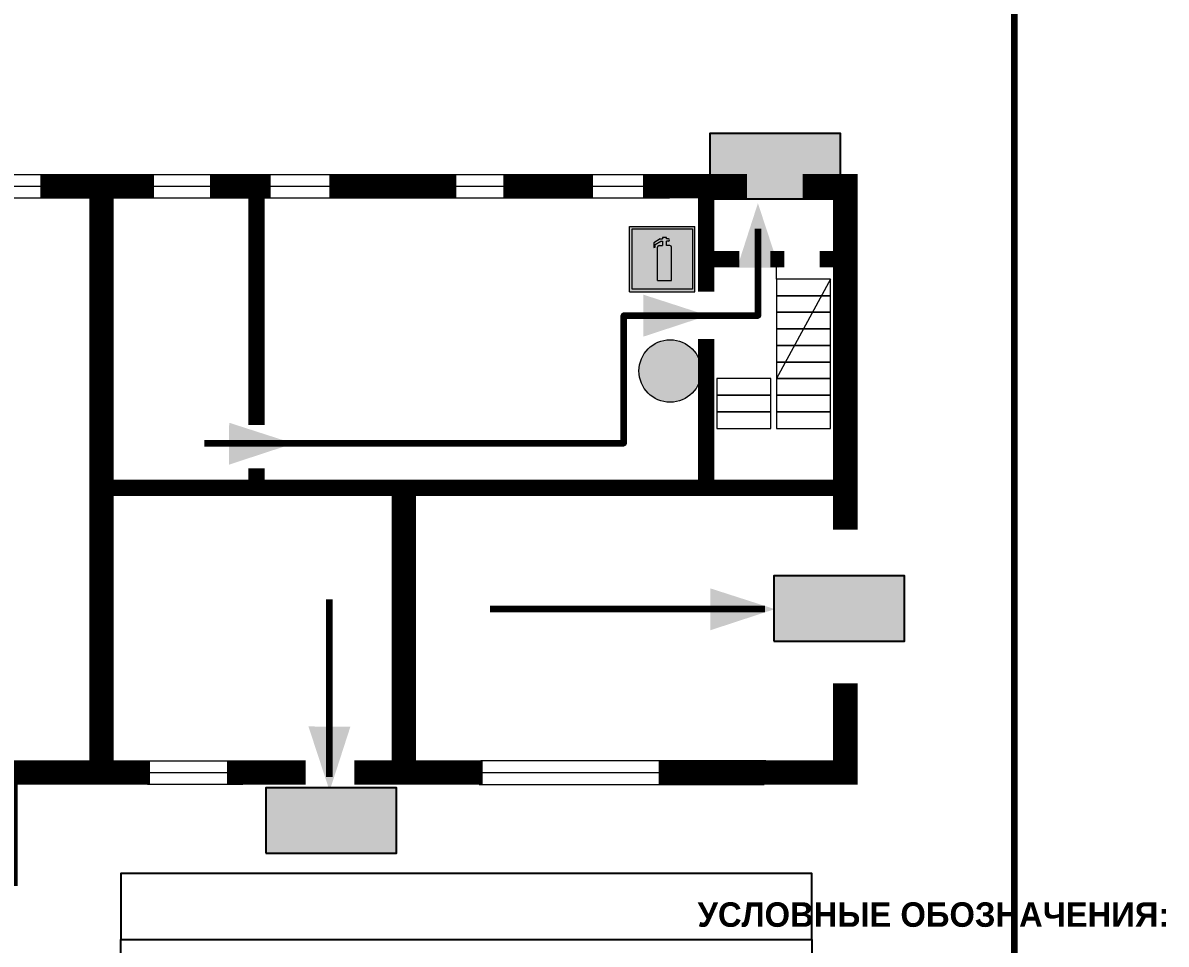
# Model space of a CAD drawing. Header units: millimetres. Extents: x 13114 to 67229, y 22859 to 38520.
# Drawn here: x 33867 to 34007, y 25585.7 to 25698.5 of the extents above; entities that cross this region are included whole.
import ezdxf

# ---------------------------------------------------------------- set-up
doc = ezdxf.new("R2010")
doc.units = ezdxf.units.MM
doc.layers.add('План_Штампы', color=7, linetype='Continuous')
doc.styles.add('обычный', font='arial.ttf')

# ---------------------------------------------------------------- blocks, each defined once
blk = doc.blocks.new('A$C7B4425F7')
at = {"true_color": 0xffffff}
blk.add_hatch(color=7, dxfattribs=at).paths.add_polyline_path([(0, 0), (-16, 0), (-16, -8), (0, -8)])
h = blk.add_hatch(color=126)
h.paths.add_polyline_path([(-0.2, -0.2), (-15.8, -0.2), (-15.8, -7.8), (-0.2, -7.8)])
h.paths.add_polyline_path([(-11.76, -2.03), (-11.76, -3.66), (-11.17, -3.66, -0.568275), (-11.17, -6.18), (-12.58, -6.18), (-12.58, -2.03)], flags=16)
h.paths.add_polyline_path([(-13.33, -4.12, -0.495768), (-13.59, -6.18), (-15.03, -6.18), (-15.03, -2.03), (-13.59, -2.03, -0.487973)], flags=16)
h.paths.add_polyline_path([(-10.25, -2.03), (-9.48, -2.03), (-9.48, -6.18), (-10.25, -6.18)], flags=16)
h.paths.add_polyline_path([(-13.84, -3.69), (-14.24, -3.69), (-14.24, -3.03), (-13.9, -3.03, -0.692621)], flags=0)
h.paths.add_polyline_path([(-9.15, -2.03), (-8.4, -2.03), (-8.04, -3.07), (-7.68, -2.03), (-6.93, -2.03), (-7.64, -4.1), (-6.93, -6.18), (-7.68, -6.18), (-8.04, -5.14), (-8.4, -6.18), (-9.15, -6.18), (-8.44, -4.1)], flags=16)
h.paths.add_polyline_path([(-11.76, -4.46), (-11.42, -4.46, -0.692621), (-11.36, -5.12), (-11.76, -5.12)], flags=0)
h.paths.add_polyline_path([(-13.9, -5.2), (-14.24, -5.2), (-14.24, -4.55), (-13.84, -4.55, -0.708038)], flags=0)
edge = h.paths.add_edge_path(flags=16)
edge.add_ellipse((-5.51, -4.08), major_axis=(0, 2.05), ratio=0.586184, start_angle=0, end_angle=360)
edge = h.paths.add_edge_path(flags=0)
edge.add_ellipse((-5.51, -4.08), major_axis=(0, 1.14), ratio=0.454828, start_angle=0, end_angle=360)
h.paths.add_polyline_path([(-4.13, -4.96, 0.377264), (-3.48, -4.52, 0.0555), (-3.16, -2.03), (-1.66, -2.03), (-1.66, -4.96), (-0.96, -4.96), (-0.96, -7.01), (-1.75, -7.01), (-1.75, -6.18), (-3.3, -6.18), (-3.3, -7.02), (-4.13, -7.02)], flags=16)
h.paths.add_polyline_path([(-2.73, -2.91), (-2.28, -2.91), (-2.28, -4.96), (-3.05, -4.96, 0.079136)], flags=0)
at = {"color": 126}
blk.add_lwpolyline([(-16, -8), (0, -8), (0, 0), (-16, 0)], close=True, dxfattribs=at)
blk = doc.blocks.new('A$C3AD82952')
at = {"true_color": 0xf5f5ff}
h = blk.add_hatch(color=7, dxfattribs=at)
h.dxf.hatch_style = 1
h.paths.add_polyline_path([(8.21, 8.73, 0.414214), (7.89, 9.05), (7.22, 9.05), (7.22, 9.92), (7.59, 9.92, 1), (7.57, 10.36), (7.22, 10.36), (7.22, 10.6), (6.43, 10.6), (6.43, 10.36), (6.01, 10.36), (4.74, 9.59), (4.74, 8.69), (4.98, 8.73), (4.98, 9.26), (6.12, 9.91), (6.43, 9.91), (6.43, 9.05), (5.76, 9.05, 0.414214), (5.44, 8.73), (5.44, 2.2), (8.21, 2.2)], flags=0)
h.paths.add_polyline_path([(12.8, 12.8), (0, 12.8), (0, 0), (12.8, 0)])
h.paths.add_polyline_path([(0.51, 12.29), (12.29, 12.29), (12.29, 0.51), (0.51, 0.51)], flags=16)
h.paths.add_polyline_path([(4.74, 9.59), (6.01, 10.36), (6.43, 10.36), (6.43, 10.6), (7.22, 10.6), (7.22, 10.36), (7.59, 10.36, -0.94586), (7.59, 9.92), (7.22, 9.92), (7.22, 9.05), (7.89, 9.05, -0.414214), (8.21, 8.73), (8.21, 2.2), (5.44, 2.2), (5.44, 8.73, -0.414214), (5.76, 9.05), (6.43, 9.05), (6.43, 9.91), (6.12, 9.91), (4.98, 9.26), (4.98, 8.73), (4.74, 8.69)], flags=0)
h = blk.add_hatch(color=242)
h.dxf.hatch_style = 1
h.paths.add_polyline_path([(12.29, 12.29), (0.51, 12.29), (0.51, 0.51), (12.29, 0.51)])
h.paths.add_polyline_path([(4.74, 8.69), (4.74, 9.59), (6.01, 10.36), (6.43, 10.36), (6.43, 10.6), (7.22, 10.6), (7.22, 10.36), (7.59, 10.36, -0.94586), (7.59, 9.92), (7.22, 9.92), (7.22, 9.05), (7.89, 9.05, -0.414214), (8.21, 8.73), (8.21, 2.2), (5.44, 2.2), (5.44, 8.73, -0.414214), (5.76, 9.05), (6.43, 9.05), (6.43, 9.91), (6.12, 9.91), (4.98, 9.26), (4.98, 8.73)], flags=16)
h = blk.add_hatch(color=7, dxfattribs=at)
h.dxf.hatch_style = 1
h.paths.add_polyline_path([(8.21, 8.73, 0.414214), (7.89, 9.05), (7.22, 9.05), (7.22, 9.92), (7.59, 9.92, 1), (7.57, 10.36), (7.22, 10.36), (7.22, 10.6), (6.43, 10.6), (6.43, 10.36), (6.01, 10.36), (4.74, 9.59), (4.74, 8.69), (4.98, 8.73), (4.98, 9.26), (6.12, 9.91), (6.43, 9.91), (6.43, 9.05), (5.76, 9.05, 0.414214), (5.44, 8.73), (5.44, 2.2), (8.21, 2.2)])
at = {"color": 242, "lineweight": 5}
for p, q in [((0, 0), (0, 12.8)), ((0, 12.8), (12.8, 12.8)), ((12.8, 0), (12.8, 12.8)), ((6.01, 10.36), (4.74, 9.59)), ((4.74, 9.59), (4.74, 8.69)), ((4.98, 9.26), (6.12, 9.91)), ((4.98, 8.73), (4.98, 9.26)), ((5.76, 9.05), (6.43, 9.05)), ((6.01, 10.36), (6.43, 10.36)), ((6.12, 9.91), (6.43, 9.91)), ((7.22, 10.6), (6.43, 10.6)), ((6.43, 10.6), (6.43, 10.36)), ((6.43, 9.91), (6.43, 9.05)), ((7.22, 10.36), (7.22, 10.6)), ((7.59, 10.36), (7.22, 10.36)), ((7.22, 9.05), (7.22, 9.92)), ((7.59, 9.92), (7.22, 9.92)), ((7.89, 9.05), (7.22, 9.05)), ((4.74, 8.69), (4.98, 8.73)), ((5.44, 2.2), (5.44, 8.73)), ((8.21, 2.2), (8.21, 8.73)), ((0, 0), (12.8, 0)), ((5.44, 2.2), (8.21, 2.2))]:
    blk.add_line(p, q, dxfattribs=at)
blk.add_lwpolyline([(0.51, 12.29), (12.29, 12.29), (12.29, 0.51), (0.51, 0.51)], close=True, dxfattribs=at)
for centre, radius, start, end in [((5.76, 8.73), 0.32, 90, 180), ((7.58, 10.14), 0.223, 273.1875, 86.8125), ((7.89, 8.73), 0.32, 0, 90)]:
    blk.add_arc(centre, radius, start, end, dxfattribs=at)
blk = doc.blocks.new('A$C7B8C2D5B')
at = {"lineweight": 0}
h = blk.add_hatch(color=5, dxfattribs=at)
h.dxf.hatch_style = 1
h.paths.add_polyline_path([(1.397, -3.024, 1), (-2.112, -3.024, 1)])
at = {"color": 5, "lineweight": 0}
blk.add_circle((-0.358, -3.024), 1.755, dxfattribs=at)

msp = doc.modelspace()

# ---------------------------------------------------------------- linework, layer by layer
at = {"color": 6, "lineweight": 100}
msp.add_lwpolyline([(33388.44, 25462.86), (33988.44, 25462.86), (33988.44, 25857.86), (33388.44, 25857.86)], close=True, dxfattribs=at)
at = {"lineweight": 0}
for points in [[(33772.07, 25679.96), (33946.48, 25679.96)], [(33772.22, 25678.52), (33946.63, 25678.52)], [(33771.78, 25677.07), (33946.19, 25677.07)], [(33959.27, 25667.13), (33959.27, 25669.15)], [(33965.89, 25667.13), (33959.27, 25654.95)], [(33882.33, 25608.15), (33894.02, 25608.15)], [(33923.06, 25608.2), (33957.98, 25608.2)], [(33882.55, 25606.72), (33894.24, 25606.72)], [(33923.29, 25606.72), (33958.21, 25606.72)], [(33882.26, 25605.3), (33893.95, 25605.3)], [(33922.86, 25605.27), (33957.78, 25605.27)]]:
    msp.add_lwpolyline(points, dxfattribs=at)
at = {"lineweight": 100, "const_width": 3}
for points in [[(33869.13, 25678.52), (33883.07, 25678.52)], [(33876.63, 25678.52), (33876.63, 25606.72)], [(33889.93, 25678.52), (33897.33, 25678.52)], [(33904.53, 25678.52), (33920.07, 25678.52)], [(33925.83, 25678.52), (33936.82, 25678.52)], [(33942.93, 25678.52), (33955.68, 25678.52)], [(33962.48, 25678.52), (33967.72, 25678.52), (33967.72, 25636.44)], [(33913.65, 25606.72), (33913.65, 25640.62)], [(33967.72, 25617.63), (33967.72, 25606.72), (33944.84, 25606.72)], [(33882.55, 25606.72), (33864.86, 25606.72), (33864.86, 25592.81)], [(33901.64, 25606.72), (33892.01, 25606.72)], [(33923.29, 25606.72), (33907.6, 25606.72)]]:
    msp.add_lwpolyline(points, dxfattribs=at)
at = {"lineweight": 0, "const_width": 2}
for points in [[(33895.61, 25678.63), (33895.61, 25649.27)], [(33950.66, 25665.58), (33950.66, 25678.76), (33950.66, 25669.59), (33954.73, 25669.59)], [(33958.51, 25669.59), (33960.24, 25669.59)], [(33964.57, 25669.59), (33967.04, 25669.59)], [(33876.18, 25641.57), (33967.7, 25641.57), (33950.66, 25641.57), (33950.66, 25659.81)], [(33895.61, 25643.98), (33895.61, 25641.65)]]:
    msp.add_lwpolyline(points, dxfattribs=at)
at = {"color": 126, "lineweight": 100, "true_color": 0x008754}
for points in [[(33889.24, 25647.03), (33940.59, 25647.03), (33940.59, 25662.69), (33957.04, 25662.69), (33957.04, 25673.29)], [(33904.56, 25606.21), (33904.56, 25627.89)], [(33957.87, 25626.73), (33924.23, 25626.73)]]:
    msp.add_lwpolyline(points, dxfattribs=at)
at = {"lineweight": 0}
for points in [[(33959.27, 25665.1), (33965.89, 25665.1), (33965.89, 25667.13), (33959.27, 25667.13)], [(33959.27, 25663.07), (33965.89, 25663.07), (33965.89, 25665.1), (33959.27, 25665.1)], [(33959.27, 25661.04), (33965.89, 25661.04), (33965.89, 25663.07), (33959.27, 25663.07)], [(33959.27, 25659.01), (33965.89, 25659.01), (33965.89, 25661.04), (33959.27, 25661.04)], [(33959.27, 25656.98), (33965.89, 25656.98), (33965.89, 25659.01), (33959.27, 25659.01)], [(33959.27, 25654.95), (33965.89, 25654.95), (33965.89, 25656.98), (33959.27, 25656.98)], [(33951.97, 25652.92), (33958.59, 25652.92), (33958.59, 25654.95), (33951.97, 25654.95)], [(33959.27, 25652.92), (33965.89, 25652.92), (33965.89, 25654.95), (33959.27, 25654.95)], [(33951.97, 25650.89), (33958.59, 25650.89), (33958.59, 25652.92), (33951.97, 25652.92)], [(33959.27, 25650.89), (33965.89, 25650.89), (33965.89, 25652.92), (33959.27, 25652.92)], [(33951.97, 25648.86), (33958.59, 25648.86), (33958.59, 25650.89), (33951.97, 25650.89)], [(33959.27, 25648.86), (33965.89, 25648.86), (33965.89, 25650.89), (33959.27, 25650.89)]]:
    msp.add_lwpolyline(points, close=True, dxfattribs=at)
for points in [[(33879, 25586.3), (33963.63, 25586.3), (33963.63, 25594.35), (33879, 25594.35)], [(33879, 25586.3), (33963.63, 25586.3), (33963.63, 25470.74), (33879, 25470.74)]]:
    msp.add_lwpolyline(points, close=True)
at = {"layer": 'План_Штампы', "color": 126, "true_color": 0x008754}
for points in [[(33959.6, 25668.53), (33954.47, 25668.55), (33957.01, 25676.43)], [(33942.98, 25660.09), (33942.99, 25665.23), (33950.87, 25662.68)], [(33892.25, 25644.42), (33892.26, 25649.55), (33900.14, 25647.01)], [(33951.18, 25624.14), (33951.19, 25629.27), (33959.07, 25626.73)], [(33901.97, 25612.36), (33907.11, 25612.35), (33904.56, 25604.47)]]:
    msp.add_solid(points, dxfattribs=at)

# ---------------------------------------------------------------- block references
for name, p, xscale, yscale, zscale in [('A$C3AD82952', (33941.3, 25665.59), 0.625, 0.625, 0.625), ('A$C7B8C2D5B', (33947.04, 25662.47), 2.177419353276491, 2.177419353276491, 2.177419353276491)]:
    msp.add_blockref(name, p, dxfattribs=dict(xscale=xscale, yscale=yscale, zscale=zscale))
at = {"layer": 'План_Штампы'}
for p in [(33967.12, 25684.96), (33974.96, 25630.81), (33912.75, 25604.83)]:
    msp.add_blockref('A$C7B4425F7', p, dxfattribs=at)

# ---------------------------------------------------------------- texts
at = {"lineweight": 0, "insert": (33978.5, 25589.31), "char_height": 3, "width": 175.1736, "attachment_point": 5, "style": 'обычный'}
msp.add_mtext('{\\fProxima Nova Rg|b1|i0|c204|p2;УСЛОВНЫЕ ОБОЗНАЧЕНИЯ:\\H1.1997x; }', dxfattribs=at)

doc.saveas('drawing.dxf')
